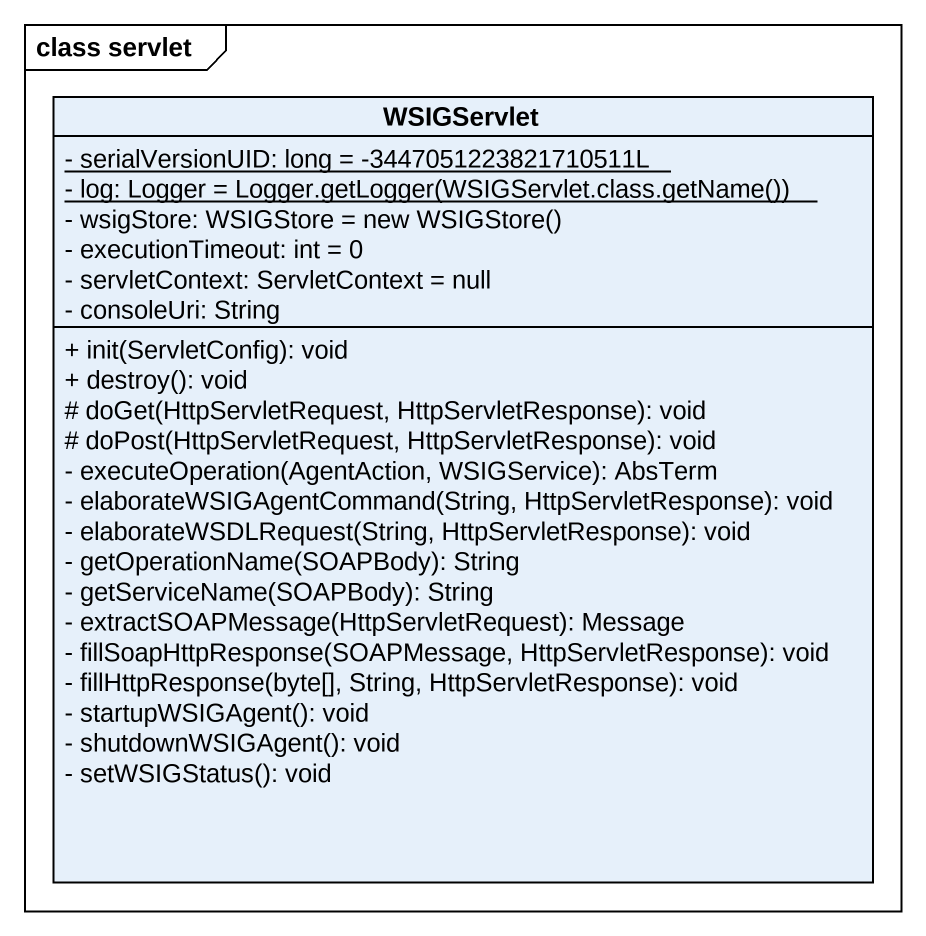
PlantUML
@startuml
mainframe class servlet
hide circle
hide empty members
skinparam classAttributeIconSize 0
class WSIGServlet {
  {static} - serialVersionUID: long = -3447051223821710511L
  {static} {field} - log: Logger = Logger.getLogger(WSIGServlet.class.getName())
  {field} - wsigStore: WSIGStore = new WSIGStore()
  - executionTimeout: int = 0
  - servletContext: ServletContext = null
  - consoleUri: String
  + init(ServletConfig): void
  + destroy(): void
  # doGet(HttpServletRequest, HttpServletResponse): void
  # doPost(HttpServletRequest, HttpServletResponse): void
  - executeOperation(AgentAction, WSIGService): AbsTerm
  - elaborateWSIGAgentCommand(String, HttpServletResponse): void
  - elaborateWSDLRequest(String, HttpServletResponse): void
  - getOperationName(SOAPBody): String
  - getServiceName(SOAPBody): String
  - extractSOAPMessage(HttpServletRequest): Message
  - fillSoapHttpResponse(SOAPMessage, HttpServletResponse): void
  - fillHttpResponse(byte[], String, HttpServletResponse): void
  - startupWSIGAgent(): void
  - shutdownWSIGAgent(): void
  - setWSIGStatus(): void
}
@enduml
